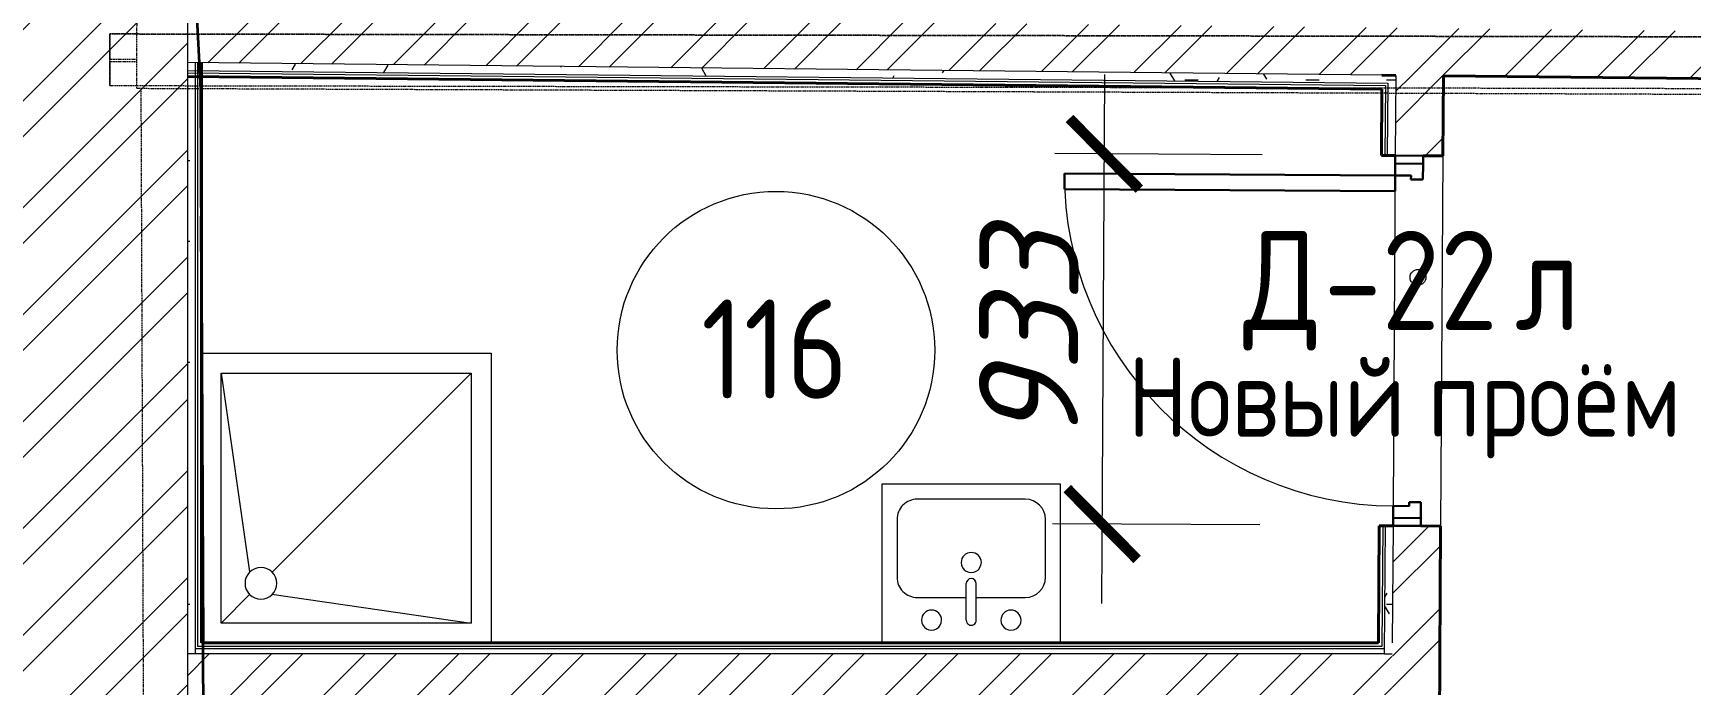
# Model space of a CAD drawing. Header units: millimetres. Extents: x 749182 to 2267578, y 70462 to 311449.
# Drawn here: x 1969137 to 1973313, y 91771 to 93413 of the extents above; entities that cross this region are included whole.
import ezdxf

# ---------------------------------------------------------------- set-up
doc = ezdxf.new("R2010")
doc.units = ezdxf.units.MM
doc.linetypes.add('ADSK_Сверху', pattern=[4.5, 3, -1.5])
doc.layers.get('Defpoints').update_dxf_attribs({"color": 255})
for name, color, linetype, lineweight in [('Двери', 7, 'Continuous', 20), ('Каркас', 7, 'Continuous', 9), ('Марки дверей', 7, 'Continuous', 20), ('Марки помещений', 7, 'Continuous', 20), ('Перекрытие', 7, 'Continuous', 18), ('размеры', 7, 'Continuous', 9), ('Размеры КР', 164, 'Continuous', 9), ('Сантехника', 7, 'Continuous', 18), ('Стены', 184, 'Continuous', 40), ('Стены внутренние', 7, 'Continuous', 18), ('Стены разрез', 7, 'Continuous', 35), ('Стены штриховка', 7, 'Continuous', 18)]:
    doc.layers.add(name, color=color, linetype=linetype, lineweight=lineweight)
doc.styles.add('GOST Common_1', font='GOST_Common.ttf', dxfattribs={"width": 0.9, "height": 250})
doc.styles.add('GOST Common_2', font='GOST_Common.ttf', dxfattribs={"width": 0.9, "height": 200})
doc.styles.add('М2', font='isocpeui.ttf')
doc.dimstyles.new('SPDS 1_100', dxfattribs={"dimscale": 100, "dimtxt": 2.5, "dimasz": 1.77, "dimexe": 1.25, "dimexo": 0.625, "dimtad": 1, "dimdec": 0, "dimrnd": 0.001, "dimzin": 9, "dimtxsty": 'М2', "dimblk": 'ARCHTICK', "dimcen": 2.5, "dimdle": 2, "dimclrt": 256, "dimadec": 0, "dimazin": 2, "dimtfac": 0.75, "dimtdec": 0, "dimtmove": 1, "dimatfit": 3, "dimfxl": 0, "dimtolj": 1, "dimlwd": 9, "dimlwe": 9, "dimarcsym": 0})
pattern_1 = [(45, (1958220.23, 75616.62), (-117.8655, 117.8655), []), (45, (1958298.8, 75616.62), (-117.8655, 117.8655), [])]
pattern_2 = [(0, (1958220.23, 75616.62), (406.4, 101.6), [33.528, -271.272, 33.528, -271.272, -1625.6]), (0, (1958220.23, 75616.62), (406.4, 101.6), [-609.6, 33.528, -576.072, 33.528, -271.272, -711.2]), (0, (1958220.23, 75616.62), (406.4, 101.6), [-1524, 33.528, -169.672, 33.528, -474.472]), (120, (1958372.63, 75667.42), (-291.1882, 301.15272), [33.528, -271.272, 33.528, -271.272, -1625.6]), (120, (1958372.63, 75667.42), (-291.1882, 301.15272), [-609.6, 33.528, -576.072, 33.528, -271.272, -711.2]), (120, (1958372.63, 75667.42), (-291.1882, 301.15272), [-1524, 33.528, -169.672, 33.528, -474.472]), (240, (1958423.43, 75870.62), (-115.2118, -402.75272), [33.528, -271.272, 33.528, -271.272, -1625.6]), (240, (1958423.43, 75870.62), (-115.2118, -402.75272), [-609.6, 33.528, -576.072, 33.528, -271.272, -711.2]), (240, (1958423.43, 75870.62), (-115.2118, -402.75272), [-1524, 33.528, -169.672, 33.528, -474.472])]

# ---------------------------------------------------------------- blocks, each defined once
blk = doc.blocks.new('Типовая двутавровая балка _АСТО 20-93_ Балки - 130х360мм-840397-01 План 1-го этажа маркировочный')
at = {"layer": 'Каркас', "color": 253, "linetype": 'ADSK_Сверху', "true_color": 0xaaaaaa}
for p, q in [((-3713.5, 67.5), (-3713.5, -62.5)), ((-3713.5, 67.5), (3692.4, 67.5)), ((-3645.5, 3), (-3713.5, 3)), ((-3645.5, -3), (-3713.5, -3)), ((-3713.5, -62.5), (3693, -62.5))]:
    blk.add_line(p, q, dxfattribs=at)
at = {"layer": 'Каркас', "color": 9, "linetype": 'ADSK_Сверху', "true_color": 0xb9b9b9}
for p, q in [((-3713.5, 11.9), (-3713.5, 67.5)), ((-3713.5, 67.5), (-3645.4, 67.5)), ((-3713.5, 3.4), (-3713.5, 11.1)), ((-3713.5, -62.5), (-3713.5, -3.4)), ((-3713.5, -62.5), (-3645.5, -62.5))]:
    blk.add_line(p, q, dxfattribs=at)
at = {"layer": 'Каркас', "color": 253, "linetype": 'ADSK_Сверху', "true_color": 0xb2b2b2}
for p, q in [((-3713.5, 67.5), (-3713.5, 15)), ((-3713.5, 15), (-3713.5, 67.5)), ((3692.4, 67.5), (-3713.5, 67.5)), ((-3713.5, 67.5), (-3645.4, 67.5)), ((-3713.5, 3), (-3713.5, 15)), ((-3713.5, 3), (-3713.5, 15)), ((-3713.5, -3), (-3713.5, 3)), ((-3713.5, -15), (-3713.5, -3)), ((-3713.5, -15), (-3713.5, -3)), ((-3713.5, -62.5), (-3713.5, -15)), ((-3713.5, -15), (-3713.5, -62.5)), ((-3713.5, -62.5), (-3645.5, -62.5)), ((-3713.5, -62.5), (3693, -62.5))]:
    blk.add_line(p, q, dxfattribs=at)
blk = doc.blocks.new('Существующие стены 1 эт - Существующие стены 1 эт-653793-01 План 1-го этажа маркировочный')
at = {"layer": 'Стены'}
blk.add_line((11340.2, 17335.6), (11344.8, 16260), dxfattribs=at)
at = {"layer": 'Стены разрез'}
for p, q in [((11338.9, 17656.9), (11328.3, 17866.9)), ((11351.5, 14711.2), (11338.9, 17656.9))]:
    blk.add_line(p, q, dxfattribs=at)
blk = doc.blocks.new('AC_Дверь_Однопольная_Стальная - Д-22л 933х2200h-1983129-01 План 1-го этажа маркировочный')
at = {"layer": 'Двери', "lineweight": 30}
for p, q in [((416.5, 893), (376.5, 893)), ((376.5, 893), (376.5, 60)), ((416.5, 60), (416.5, 893)), ((-446.5, 60), (-466.5, 60)), ((-466.5, 60), (-466.5, -10)), ((-416.5, 60), (-446.5, 60)), ((-446.5, 60), (-446.5, -10)), ((-446.5, -10), (-446.5, 60)), ((-416.5, 20), (-416.5, 60)), ((376.5, 60), (416.5, 60)), ((446.5, 60), (416.5, 60)), ((416.5, 60), (416.5, 20)), ((446.5, -10), (446.5, 60)), ((466.5, 60), (446.5, 60)), ((446.5, 60), (446.5, -10)), ((466.5, -10), (466.5, 60)), ((-406.5, 20), (-416.5, 20)), ((-406.5, -10), (-406.5, 20)), ((416.5, 20), (406.5, 20)), ((406.5, 20), (406.5, -10)), ((-466.5, -10), (-446.5, -10)), ((-446.5, -10), (-406.5, -10)), ((406.5, -10), (446.5, -10)), ((446.5, -10), (466.5, -10))]:
    blk.add_line(p, q, dxfattribs=at)
at = {"layer": 'Двери'}
blk.add_arc((416.5, 60), 833, 90, 180, dxfattribs=at)
blk = doc.blocks.new('Кухонная мойка-Одиночная - 450 x 400 мм-1905995-01 План 1-го этажа маркировочный')
at = {"layer": 'Сантехника'}
for p, q in [((-209.3, 202.3), (-209.3, -197.7)), ((240.7, -197.7), (240.7, 202.3)), ((3, 145.2), (3, 53.1)), ((28.4, 145.2), (28.4, 53.1)), ((3, 88), (-120.4, 88)), ((151.8, 88), (28.4, 88)), ((-171.2, 37.2), (-171.2, -108.8)), ((202.6, -108.8), (202.6, 37.2)), ((-120.4, -159.6), (151.8, -159.6)), ((-209.3, -197.7), (240.7, -197.7))]:
    blk.add_line(p, q, dxfattribs=at)
for centre, radius, start, end in [((-84.3, 145.2), 25.4, 360, 180), ((115.7, 145.2), 25.4, 360, 180), ((-84.3, 145.2), 25.4, 180, 360), ((15.7, 145.2), 12.7, 360, 180), ((115.7, 145.2), 25.4, 180, 360), ((-120.4, 37.2), 50.8, 90, 180), ((151.8, 37.2), 50.8, 360, 90), ((15.7, 53.1), 12.7, 180, 0), ((15.7, 0), 25.4, 360, 180), ((15.7, 0), 25.4, 180, 0), ((-120.4, -108.8), 50.8, 180, 270), ((151.8, -108.8), 50.8, 270, 0)]:
    blk.add_arc(centre, radius, start, end, dxfattribs=at)
blk = doc.blocks.new('Душевая кабинка-2D - 730кв-1909751-01 План 1-го этажа маркировочный')
at = {"layer": 'Сантехника'}
for p, q in [((0, 730), (1.5, 730)), ((1.5, 730), (730, 730)), ((730, 730), (730, 0)), ((50, 680), (680, 680)), ((50, 50), (50, 680)), ((680, 680), (680, 50)), ((680, 50), (50, 50))]:
    blk.add_line(p, q, dxfattribs=at)
at = {"layer": 'Сантехника', "lineweight": 9}
for p, q in [((50, 680), (121.1, 178.9)), ((680, 680), (178.9, 178.9)), ((122.4, 122.4), (50, 50)), ((177.6, 122.4), (680, 50))]:
    blk.add_line(p, q, dxfattribs=at)
at = {"layer": 'Сантехника'}
for start, end in [(360, 180), (180, 360)]:
    blk.add_arc((150, 150), 40, start, end, dxfattribs=at)
blk = doc.blocks.new('ADSK_Марка_Помещение_ОдноЗначение - Номер-247393-01 План 1-го этажа маркировочный')
at = {"layer": 'Марки помещений'}
blk.add_circle((0, 0), 4, dxfattribs=at)
blk = doc.blocks.new('ADSK_Марка_Дверь - Марка типа и комментарии-2020407-01 План 1-го этажа маркировочный')
at = {"layer": 'Марки дверей', "lineweight": 9}
blk.add_circle((0, 0), 0.2, dxfattribs=at)
blk = doc.blocks.new('_ArchTick')
at = {"color": 0, "linetype": 'ByBlock', "const_width": 0.15}
blk.add_lwpolyline([(-0.5, -0.5), (0.5, 0.5)], dxfattribs=at)
blk = doc.blocks.new('*D2905')
at = {"layer": 'Defpoints', "color": 0, "lineweight": 20, "transparency": 16777216}
for p in [(1971835.4, 93109), (1972294.9, 93106.2), (1972289.2, 92173.2)]:
    blk.add_point(p, dxfattribs=at)
at = {"layer": 'размеры', "color": 0, "lineweight": 9, "transparency": 16777216}
for p, q in [((1971828.5, 91976.1), (1971836.6, 93309)), ((1972232.4, 93106.6), (1971710.4, 93109.8)), ((1972226.7, 92173.6), (1971704.7, 92176.8))]:
    blk.add_line(p, q, dxfattribs=at)
at = {"layer": 'размеры', "color": 0, "lineweight": 9, "transparency": 16777216, "xscale": 177, "yscale": 177, "zscale": 177}
for p, rotation in [((1971835.4, 93109), 89.6495714647503), ((1971829.7, 92176.1), 269.6495714647503)]:
    blk.add_blockref('_ArchTick', p, dxfattribs=dict(at, rotation=rotation))
at = {"layer": 'размеры', "lineweight": 20, "transparency": 16777216, "insert": (1971645, 92643.7), "char_height": 250, "width": 454.106, "attachment_point": 5, "rotation": 89.6496, "style": 'М2'}
blk.add_mtext('\\A1;933', dxfattribs=at)

msp = doc.modelspace()

# ---------------------------------------------------------------- hatches: boundary and pattern name
at = {"layer": 'Стены внутренние', "lineweight": 9}
h = msp.add_hatch(dxfattribs=at)
h.set_pattern_fill('FP_3', color=256, angle=45, style=0, pattern_type=2)
h.set_pattern_definition([(45, (1958220.23, 75616.62), (-134.7038, 134.7038), []), (45, (1958310.03, 75616.62), (-134.7038, 134.7038), [])])
h.paths.add_polyline_path([(1969072.7305, 88711.7013), (1969525.4619, 88711.7013), (1969525.4619, 96025.2503), (1969015.4619, 96025.2503), (1969015.4619, 88711.7013), (1969027.519, 88711.7013)])
h = msp.add_hatch(dxfattribs=at)
h.set_pattern_fill('FP_1', color=256, style=0, pattern_type=2)
h.set_pattern_definition(pattern_1)
h.paths.add_polyline_path([(1976632.4295, 93263.9385), (1976633.0614, 93383.9385), (1974700.0614, 93404.2989), (1974699.5348, 93284.2977), (1976605.0104, 93264.2273)])
h.paths.add_polyline_path([(1973668.8547, 93295.1539), (1973670.1186, 93415.1473), (1969525.4619, 93458.8031), (1969525.4619, 93338.7964), (1973296.4373, 93299.0766)])
h = msp.add_hatch(dxfattribs=at)
h.set_pattern_fill('FP_2', color=256, style=0, pattern_type=2)
h.set_pattern_definition(pattern_2)
h.paths.add_polyline_path([(1969525.4619, 93318.7953), (1969545.3493, 93338.5857), (1969525.4619, 93338.4278)])
h.paths.add_polyline_path([(1972534.2938, 93307.1043), (1972534.1715, 93307.1043), (1969558.8099, 93337.5011), (1969533.6972, 93323.4147), (1969536.7662, 93327.3724), (1969525.4619, 93318.7953), (1972534.2938, 93287.1045), (1972534.2916, 93306.7357)])
h.paths.add_polyline_path([(1972549.1708, 93286.9465), (1972549.1708, 93306.9463), (1972534.2916, 93306.7357), (1972534.2938, 93287.1045), (1972548.056, 93286.9582)])
h = msp.add_hatch(dxfattribs=at)
h.set_pattern_fill('FP_2', color=256, style=0, pattern_type=2)
h.set_pattern_definition(pattern_2)
h.paths.add_polyline_path([(1969545.4619, 91848.5891), (1969545.4619, 93303.5838), (1969525.4619, 93303.7945), (1969525.4619, 91848.5891)])
h.paths.add_polyline_path([(1969525.4619, 93318.7953), (1969536.7662, 93327.3724), (1969533.6972, 93323.4147), (1969545.4619, 93330.0138), (1969545.3022, 93338.4278)])
h = msp.add_hatch(dxfattribs=at)
h.set_pattern_fill('FP_2', color=256, style=0, pattern_type=2)
h.set_pattern_definition(pattern_2)
h.paths.add_polyline_path([(1972540.453, 91848.5891), (1972560.3739, 91848.5891), (1972562.3494, 92171.5755), (1972542.349, 92171.5755), (1972540.3735, 91848.5891)])
h.paths.add_polyline_path([(1972568.0557, 93104.5581), (1972569.2922, 93306.7357), (1972549.2919, 93306.7357), (1972549.1708, 93104.6736), (1972567.9333, 93104.5588)])
h = msp.add_hatch(dxfattribs=at)
h.set_pattern_fill('FP_1', color=256, style=0, pattern_type=2)
h.set_pattern_definition(pattern_1)
h.paths.add_polyline_path([(1972664.2453, 89211.1997), (1972674.1163, 90825.1077), (1972554.1141, 90825.1077), (1972544.2452, 89211.5452), (1972644.0457, 89211.2579)])
h.paths.add_polyline_path([(1972679.1013, 91640.1445), (1972682.3471, 92170.8416), (1972562.3449, 92170.8416), (1972559.64, 91640.8752), (1972644.0457, 91640.3589)])
h.paths.add_polyline_path([(1972688.0534, 93103.8242), (1972689.2867, 93305.4718), (1972569.2922, 93306.7357), (1972568.0557, 93104.5581), (1972682.3471, 93103.8591)])
h = msp.add_hatch(dxfattribs=at)
h.set_pattern_fill('FP_1', color=256, style=0, pattern_type=2)
h.set_pattern_definition(pattern_1)
h.paths.add_polyline_path([(1970414.5778, 91728.5891), (1972559.64, 91728.5891), (1972559.64, 91848.5891), (1969525.4619, 91848.5891), (1969525.4619, 91728.5891), (1969946.0708, 91728.5891)])

# ---------------------------------------------------------------- linework, layer by layer
at = {"layer": 'Перекрытие', "linetype": 'ADSK_Сверху'}
for p, q in [((1969398.045, 93274.1362), (1969404.461, 96142.1033)), ((1969398.045, 93274.1362), (1976736.599, 93246.4778)), ((1969424.879, 89164.8176), (1969408.9915, 93274.0949))]:
    msp.add_line(p, q, dxfattribs=at)
at = {"layer": 'Размеры КР', "lineweight": 20}
for p, q in [((1972568.0557, 93104.5581), (1972562.6552, 92221.5746)), ((1972688.0534, 93103.8242), (1972682.3471, 92170.8416))]:
    msp.add_line(p, q, dxfattribs=at)
at = {"layer": 'Стены внутренние', "lineweight": 40}
for p, q in [((1969560.4619, 91876.5891), (1969560.4619, 93338.4278)), ((1969525.4619, 93303.7945), (1972534.0798, 93272.1046)), ((1972534.2938, 93307.1043), (1972569.2922, 93306.7357)), ((1972688.0534, 93103.8242), (1972689.2867, 93305.4718)), ((1972689.2867, 93305.4718), (1973668.8547, 93295.1539)), ((1972534.0798, 93272.1046), (1972533.0563, 93104.7722)), ((1972533.0563, 93104.7722), (1972568.0557, 93104.5581)), ((1972638.0544, 93104.13), (1972688.0534, 93103.8242)), ((1972527.35, 92171.7896), (1972525.5445, 91876.5891)), ((1972562.3494, 92171.5755), (1972527.35, 92171.7896)), ((1972682.3471, 92170.8416), (1972632.348, 92171.1474)), ((1972664.2453, 89211.1997), (1972682.3471, 92170.8416)), ((1972525.5445, 91876.5891), (1969560.4619, 91876.5891))]:
    msp.add_line(p, q, dxfattribs=at)
at = {"layer": 'Стены штриховка'}
for p, q in [((1969525.4619, 93458.8031), (1969525.4619, 93338.7964)), ((1969525.4619, 93338.7964), (1969525.4619, 91728.5891)), ((1972534.2938, 93307.1043), (1969525.4619, 93338.7964)), ((1969545.4619, 91848.5891), (1969545.4619, 93338.5857)), ((1969551.4619, 91867.5891), (1969551.4619, 93338.5226)), ((1969525.4619, 93318.7953), (1972549.1708, 93286.9465)), ((1969525.4619, 93312.795), (1972543.1344, 93281.0097)), ((1972569.2922, 93306.7357), (1972568.0557, 93104.5581)), ((1972543.1344, 93281.0097), (1972542.0562, 93104.7171)), ((1972549.1708, 93286.9465), (1972548.056, 93104.6804)), ((1972536.3498, 92171.7346), (1972534.4896, 91867.5891)), ((1972542.3497, 92171.6979), (1972540.3735, 91848.5891)), ((1972562.3494, 92171.5755), (1972560.5452, 91876.5891)), ((1972540.3735, 91848.5891), (1969525.4619, 91848.5891)), ((1972540.453, 91861.5891), (1969545.4619, 91861.5891)), ((1972534.4896, 91867.5891), (1969551.4619, 91867.5891)), ((1972540.3735, 91848.5891), (1972560.3739, 91848.5891))]:
    msp.add_line(p, q, dxfattribs=at)

# ---------------------------------------------------------------- block references
at = {"layer": 'Двери', "rotation": 89.64957146734679}
msp.add_blockref('AC_Дверь_Однопольная_Стальная - Д-22л 933х2200h-1983129-01 План 1-го этажа маркировочный', (1972625.2014, 92637.6999), dxfattribs=at)
at = {"layer": 'Каркас', "color": 253, "linetype": 'ADSK_Сверху', "true_color": 0xaaaaaa, "rotation": 359.8967694927819}
msp.add_blockref('Типовая двутавровая балка _АСТО 20-93_ Балки - 130х360мм-840397-01 План 1-го этажа маркировочный', (1973043.6561, 93336.8919), dxfattribs=at)
at = {"layer": 'Марки дверей', "xscale": 99.99999999999993, "yscale": 99.99999999999993, "zscale": 99.99999999999993}
msp.add_blockref('ADSK_Марка_Дверь - Марка типа и комментарии-2020407-01 План 1-го этажа маркировочный', (1972625.2014, 92797.7618), dxfattribs=at)
at = {"layer": 'Марки помещений', "xscale": 99.99999999999993, "yscale": 99.99999999999993, "zscale": 99.99999999999993}
msp.add_blockref('ADSK_Марка_Помещение_ОдноЗначение - Номер-247393-01 План 1-го этажа маркировочный', (1971008.036, 92614.2565), dxfattribs=at)
at = {"layer": 'Сантехника'}
msp.add_blockref('Душевая кабинка-2D - 730кв-1909751-01 План 1-го этажа маркировочный', (1969560.4619, 91876.5891), dxfattribs=at)
at = {"layer": 'Сантехника', "rotation": 180}
msp.add_blockref('Кухонная мойка-Одиночная - 450 x 400 мм-1905995-01 План 1-го этажа маркировочный', (1971515.66, 92078.9345), dxfattribs=at)
at = {"layer": 'Стены', "color": 243, "true_color": 0xbb5389}
msp.add_blockref('Существующие стены 1 эт - Существующие стены 1 эт-653793-01 План 1-го этажа маркировочный', (1958220.2258, 75616.6187), dxfattribs=at)

# ---------------------------------------------------------------- texts
at = {"layer": 'Defpoints', "color": 2, "lineweight": 9, "char_height": 200, "width": 815.316187, "attachment_point": 1, "style": 'GOST Common_1'}
for s, insert in [('Новый', (1971893.7721, 92595.8737)), ('проём', (1972649.819, 92595.8737))]:
    msp.add_mtext(s, dxfattribs=dict(at, insert=insert))
at = {"layer": 'Марки дверей', "lineweight": 9, "char_height": 250, "attachment_point": 1, "style": 'GOST Common_2'}
for s, insert, width in [('\\fGOST Common|b0|i0|c204|p34|;\\W.9;Д', (1972185.3721, 92914.7749), 245.316375), ('-22', (1972387.7784, 92914.7749), 584.430187), ('\\fGOST Common|b0|i0|c204|p34|;\\W.9;л', (1972869.9815, 92914.7749), 194.810062)]:
    msp.add_mtext(s, dxfattribs=dict(at, insert=insert, width=width))
at = {"layer": 'Марки помещений', "lineweight": 9, "insert": (1970819.4787, 92741.9816), "char_height": 250, "width": 468.987187, "attachment_point": 1, "style": 'GOST Common_2'}
msp.add_mtext('116', dxfattribs=at)

# ---------------------------------------------------------------- dimensions: what is measured, and where the dimension line sits
at = {"layer": 'размеры', "lineweight": 20}
dim = msp.add_linear_dim(base=(1971835.3951, 93109.0392), p1=(1972289.195, 92173.2462), p2=(1972294.9013, 93106.2288), angle=89.6495715, dimstyle='SPDS 1_100', dxfattribs=at)
dim.commit()
dim.dimension.update_dxf_attribs({"geometry": '*D2905', "text_midpoint": (1971645.0455, 92643.6947)})

doc.saveas('drawing.dxf')
